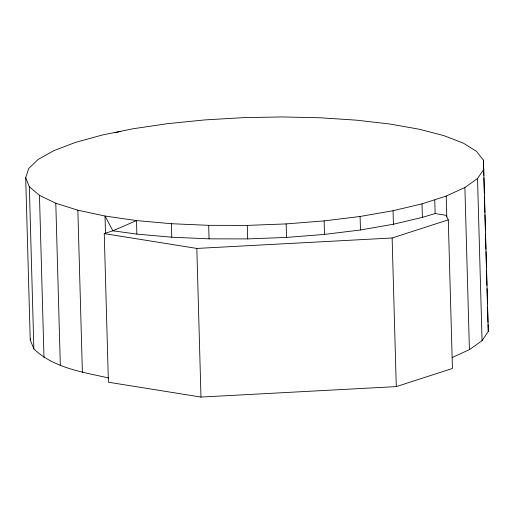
<?xml version="1.0" encoding="UTF-8"?>
<svg xmlns="http://www.w3.org/2000/svg" width="514" height="514" viewBox="0 0 514 514"><rect width="100%" height="100%" fill="white"/><g stroke="black" fill="none" stroke-linecap="round" stroke-linejoin="round"><path stroke-width="0.77" d="M108.769 378.002C82.85 372.104 53.829 368.101 33.866 348.922L30.23 339.902L25.7 177.767L28.662 168.56L38.139 159.436L53.861 150.647L75.365 142.449L102.042 135.079L133.12 128.751L167.705 123.649L204.803 119.916L243.347 117.655L282.231 116.935L320.331 117.783L356.555 120.167L389.856 124.022L419.283 129.232L443.987 135.657L463.249 143.098L476.529 151.354L483.436 160.182L488.3 331.466L482.055 340.666L469.411 349.655L452.172 357.526M30.23 339.902L30.686 338.488M25.7 177.767L29.337 186.788L39.462 195.359L55.795 203.236L77.858 210.194L105.017 216.034L136.493 220.583L171.387 223.712L208.678 225.331L247.311 225.402L286.163 223.905L324.122 220.898L360.096 216.465L393.049 210.727L422.026 203.852L446.203 196.046L464.887 187.52L477.525 178.531L483.77 169.324M114.963 132.766L120.36 131.449M104.252 233.6L112.894 230.812L136.493 220.583L136.872 234.095L171.76 237.224L209.057 238.843L247.69 238.907L286.542 237.417L324.501 234.41L360.475 229.976L393.422 224.239L422.405 217.364L435.14 213.561L446.03 215.308L448.285 219.844L452.436 368.467L396.281 386.612L200.98 397.065L108.403 382.223L104.252 233.6L196.823 248.435L392.131 237.988L448.285 219.844M136.872 234.095L112.894 230.812L105.017 216.034L105.511 233.69M488.049 324.604L488.3 331.466M483.436 160.182L483.86 175.435M483.931 177.838L484.374 193.894M484.445 196.303L484.895 212.353M484.959 214.762L485.409 230.818M485.473 233.221L485.923 249.277M485.993 251.687L486.437 267.736M486.507 270.146L486.931 285.398M487.021 288.605L487.445 303.858M487.535 307.07L487.966 322.317M477.525 178.531L482.055 340.666M464.887 187.52L469.411 349.655M446.203 196.046L446.788 216.914M434.767 200.055L435.14 213.561M422.026 203.852L422.405 217.364M393.049 210.727L393.422 224.239M392.131 237.988L396.281 386.612M360.096 216.465L360.475 229.976M324.122 220.898L324.501 234.41M286.163 223.905L286.542 237.417M247.311 225.402L247.69 238.907M208.678 225.331L209.057 238.843M196.823 248.435L200.98 397.065M171.387 223.712L171.76 237.224M77.858 210.194L82.388 372.335M55.795 203.236L60.324 365.377M39.462 195.359L43.992 357.493M29.337 186.788L33.866 348.922"/></g></svg>
